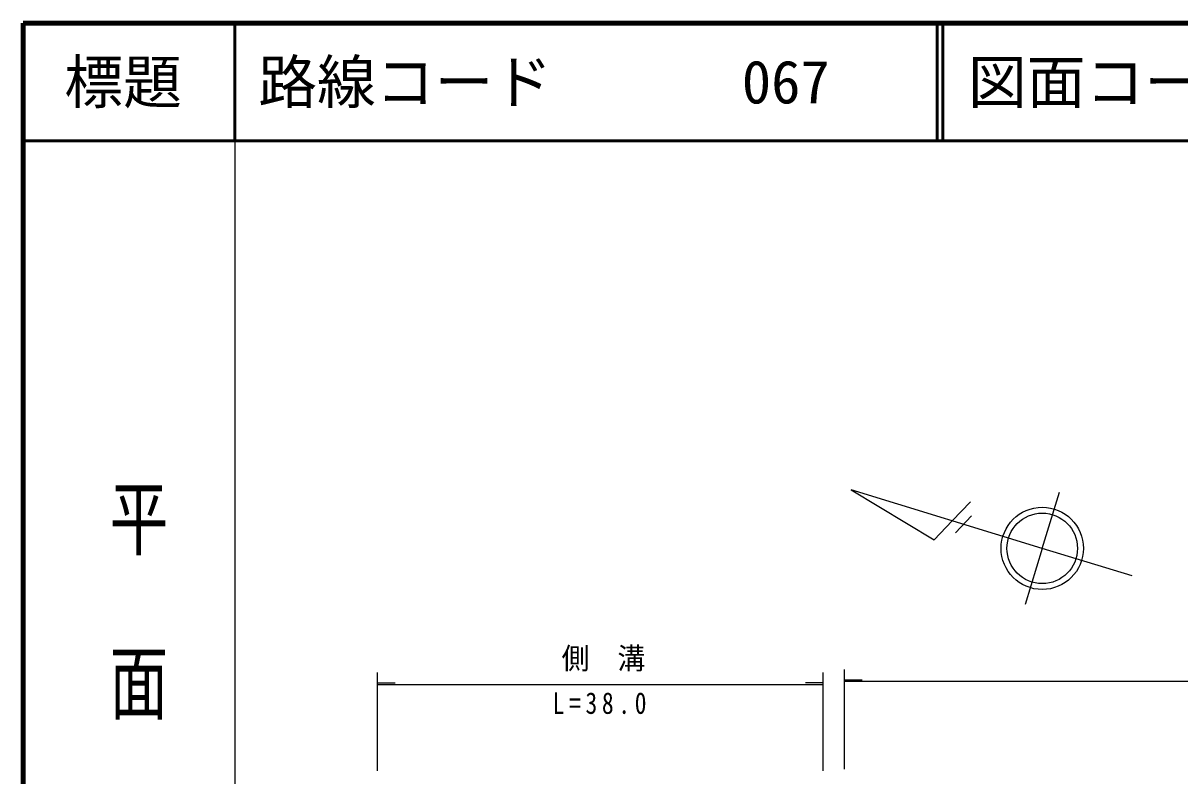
# Model space of a CAD drawing. Units: millimetres, scale not verified. Extents: x 40000 to 680000, y 20000 to 380000.
# Drawn here: x 40000 to 138406, y 315968 to 380000 of the extents above; entities that cross this region are included whole.
import ezdxf
from ezdxf.enums import TextEntityAlignment as Align

# ---------------------------------------------------------------- set-up
doc = ezdxf.new("R2010")
doc.units = ezdxf.units.MM
doc.header["$LTSCALE"] = 1000
for name, color, linetype, lineweight in [('M-BGD', 7, 'Continuous', 25), ('M-TTL', 2, 'Continuous', 140), ('M-TTL-BAND', 7, 'Continuous', 25), ('M-TTL-LINE', 7, 'Continuous', 50)]:
    doc.layers.add(name, color=color, linetype=linetype, lineweight=lineweight)
doc.layers.add('M-TTL-TXT', color=7, linetype='Continuous')
doc.styles.add('@ＭＳ ゴシック', font='')
doc.styles.add('ＭＳ ゴシック', font='')
doc.styles.get('@ＭＳ ゴシック').set_extended_font_data('@MS Gothic')
doc.styles.get('ＭＳ ゴシック').set_extended_font_data('MS Gothic')

msp = doc.modelspace()

# ---------------------------------------------------------------- linework, layer by layer
at = {"layer": 'M-BGD'}
for p, q in [((126698, 335320), (110441, 340290)), ((126698, 335320), (128160, 340101)), ((120693, 338091), (119315, 336642)), ((126698, 335320), (125236, 330538)), ((134348, 332981), (126698, 335320)), ((70147, 316393), (70147, 324750)), ((108044, 324750), (108044, 316393)), ((109883, 316549), (109883, 325022)), ((70147, 323870), (71647, 323870)), ((108044, 323870), (106544, 323870)), ((109883, 324142), (111383, 324142)), ((109883, 324022), (251670, 324022)), ((70147, 323750), (108044, 323750))]:
    msp.add_line(p, q, dxfattribs=at)
msp.add_lwpolyline([(110441, 340290), (117506, 336038), (119048, 337659), (120589, 339279)], dxfattribs=at)
for radius in [3500, 3000]:
    msp.add_circle((126698, 335320), radius, dxfattribs=at)
at = {"layer": 'M-TTL'}
for p, q in [((680000, 380000), (40000, 380000)), ((40000, 380000), (40000, 20000))]:
    msp.add_line(p, q, dxfattribs=at)
at = {"layer": 'M-TTL-BAND'}
msp.add_line((58000, 370000), (58000, 20000), dxfattribs=at)
at = {"layer": 'M-TTL-LINE'}
for p, q in [((58000, 380000), (58000, 370000)), ((117750, 380000), (117750, 370000)), ((118250, 380000), (118250, 370000)), ((40000, 370000), (680000, 370000))]:
    msp.add_line(p, q, dxfattribs=at)

# ---------------------------------------------------------------- texts
at = {"layer": 'M-BGD', "style": 'ＭＳ ゴシック', "width": 0.95}
msp.add_text('側\u3000溝', height=1833, dxfattribs=at).set_placement((85807, 324498), align=Align.BOTTOM_LEFT)
at = {"layer": 'M-BGD', "insert": (85048, 321213), "char_height": 1833, "attachment_point": 7, "style": 'ＭＳ ゴシック'}
msp.add_mtext('\\T1.4;\\W0.8;L=38.0', dxfattribs=at)
at = {"layer": 'M-TTL-BAND', "style": '@ＭＳ ゴシック', "width": 1.4}
msp.add_text('平  面  図', height=3666, rotation=270, dxfattribs=at).set_placement((49777, 306475), align=Align.MIDDLE_RIGHT)
at = {"layer": 'M-TTL-TXT', "style": 'ＭＳ ゴシック'}
msp.add_text('標題', height=3666, dxfattribs=at).set_placement((48500, 375000), align=Align.MIDDLE_CENTER)
for s, p in [('路線コード', (60000, 375000)), ('図面コード', (120380, 375000)), ('067', (101142, 375000))]:
    msp.add_text(s, height=3666, dxfattribs=at).set_placement(p, align=Align.MIDDLE_LEFT)

doc.saveas('drawing.dxf')
